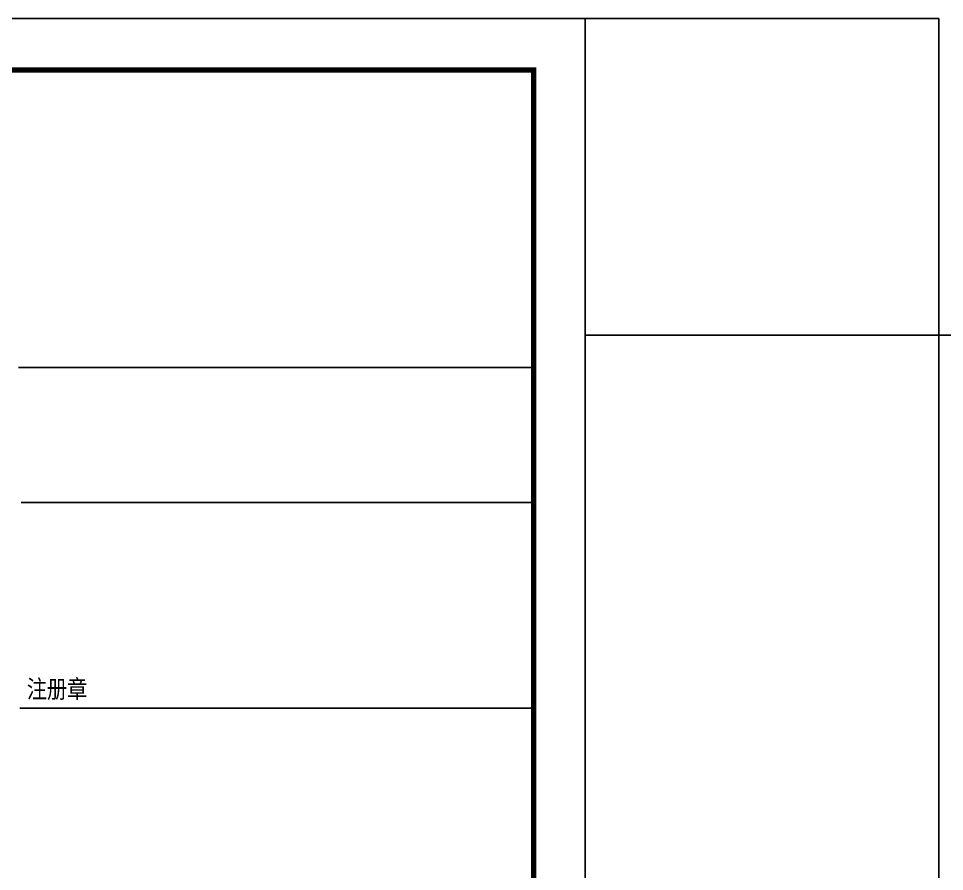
# Model space of a CAD drawing. Header units: millimetres. Extents: x 684779 to 686470, y 2544898 to 2545979.
# Drawn here: x 686026 to 686167.4, y 2545316.9 to 2545447.1 of the extents above; entities that cross this region are included whole.
import ezdxf

# ---------------------------------------------------------------- set-up
doc = ezdxf.new("R2010")
doc.units = ezdxf.units.MM
doc.layers.add('14', color=14, linetype='Continuous')
doc.layers.add('PUB_TITLE', color=4, linetype='Continuous')
doc.styles.add('宋体', font='')
doc.styles.get('宋体').set_extended_font_data('SimSun')

# ---------------------------------------------------------------- blocks, each defined once
blk = doc.blocks.new('图框')
at = {"layer": '14', "color": 14}
for p, q in [((121299, -40910), (97702, -40910)), ((97822, -47105), (121418, -47105)), ((97766, -56515), (121362, -56515))]:
    blk.add_line(p, q, dxfattribs=at)
at = {"layer": 'PUB_TITLE', "color": 14}
blk.add_lwpolyline([(-2490, -114031), (123660, -114031), (123660, -24931), (-2490, -24931)], close=True, dxfattribs=at)
at = {"layer": 'PUB_TITLE', "color": 14, "const_width": 236}
blk.add_lwpolyline([(3409, -111671), (121299, -111671), (121299, -27291), (3409, -27291)], close=True, dxfattribs=at)
at = {"layer": '14', "color": 14, "style": '宋体', "width": 0.82}
blk.add_text('注册章', height=825.9, dxfattribs=at).set_placement((98082, -56051))

msp = doc.modelspace()

# ---------------------------------------------------------------- linework, layer by layer
msp.add_lwpolyline([(686112.56, 2545398.776), (686166.54, 2545398.776), (686166.54, 2545447.126), (686112.56, 2545447.126)], close=True)
at = {"layer": 'PUB_TITLE', "linetype": 'Continuous'}
msp.add_lwpolyline([(686166.54, 2545188.776), (686463.54, 2545188.776), (686463.54, 2545398.776), (686166.54, 2545398.776)], close=True, dxfattribs=at)

# ---------------------------------------------------------------- block references
at = {"xscale": 0.003333333, "yscale": 0.003333333, "zscale": 0.003333333}
msp.add_blockref('图框', (685700.361, 2545530.23), dxfattribs=at)

doc.saveas('drawing.dxf')
